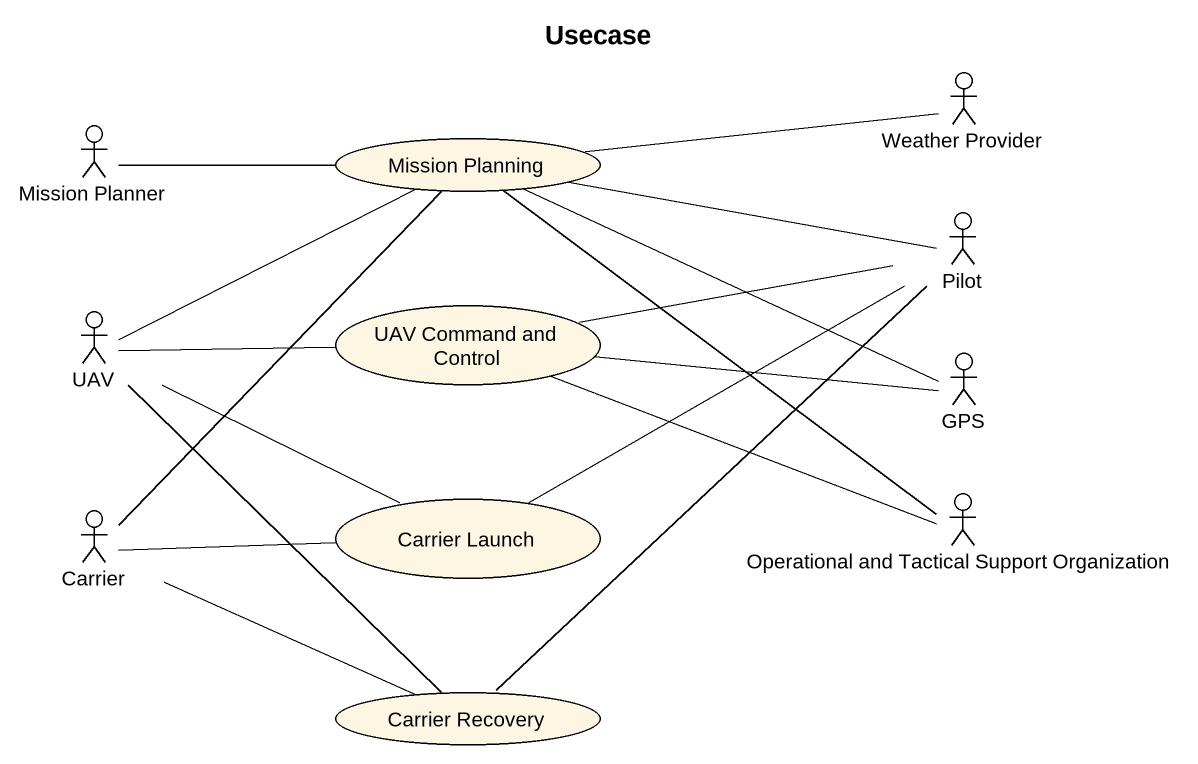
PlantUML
@startuml
title Usecase
actor "Weather Provider" as Weather_Provider
actor "Mission Planner" as Mission_Planner
usecase "Mission Planning" as Mission_Planning
actor Pilot
actor UAV
usecase "UAV Command and Control" as UAV_Command_and_Control
actor GPS
actor Carrier
usecase "Carrier Launch" as Carrier_Launch
actor "Operational and Tactical Support Organization" as Operational_and_Tactical
usecase "Carrier Recovery" as Carrier_Recovery
Weather_Provider -left- Mission_Planning
Mission_Planner -right- Mission_Planning
Pilot -left- Mission_Planning
Pilot -left- UAV_Command_and_Control
Pilot -left- Carrier_Launch
Pilot -- Carrier_Recovery
UAV -right- Mission_Planning
UAV -right- UAV_Command_and_Control
UAV -right- Carrier_Launch
UAV -- Carrier_Recovery
GPS -left- Mission_Planning
GPS -left- UAV_Command_and_Control
Carrier -up- Mission_Planning
Carrier -right- Carrier_Launch
Carrier -right- Carrier_Recovery
Operational_and_Tactical -up- Mission_Planning
Operational_and_Tactical -left- UAV_Command_and_Control
@enduml
